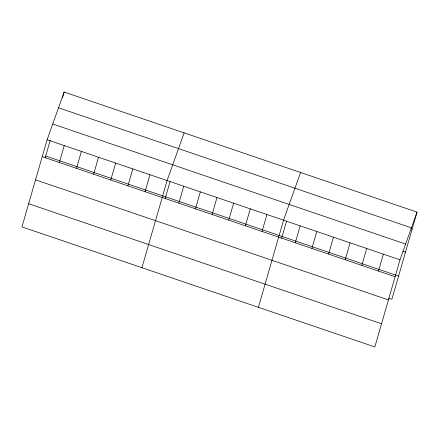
<?xml version="1.0" encoding="UTF-8"?>
<svg xmlns="http://www.w3.org/2000/svg" width="439" height="439" viewBox="0 0 439 439"><rect width="100%" height="100%" fill="white"/><g stroke="black" fill="none" stroke-linecap="round" stroke-linejoin="round"><path stroke-width="0.66" d="M47.105 139.745L21.95 226.892L374.846 346.942L400 259.8L417.05 212.108L64.154 92.058L47.105 139.745L400 259.8M45.135 157.963L50.282 140.118M62.464 97.919L64.154 92.058M59.353 162.518L64.242 145.578M76.496 168.346L81.385 151.411M93.639 174.179L98.523 157.239M110.776 180.006L115.666 163.072M127.919 185.84L132.808 168.9M145.057 191.673L149.946 174.733M141.934 267.708L167.089 180.566L184.139 132.874M165.119 198.779L170.091 181.548M178.838 203.164L183.721 186.224M195.47 208.821L200.36 191.881M212.108 214.479L216.998 197.545M228.746 220.142L233.636 203.202M245.379 225.8L250.268 208.865M262.017 231.457L266.907 214.523M258.39 307.327L283.545 220.18L300.594 172.489M281.569 238.399L286.546 221.168M295.288 242.778L300.177 225.844M311.926 248.441L316.815 231.501M328.564 254.099L333.453 237.159M345.202 259.756L350.086 242.822M361.835 265.419L366.724 248.479M378.473 271.077L383.362 254.137M417.05 212.108L391.895 299.255L388.696 298.163M58.53 107.791L411.425 227.846M410.882 228.609L412.161 229.048M52.729 124.007L405.625 244.062M402.914 251.344L405.471 252.216M45.689 156.032L398.585 276.087M42.215 156.685L395.111 276.735M35.526 179.853L388.422 299.903M28.639 203.723L381.529 323.773"/></g></svg>
